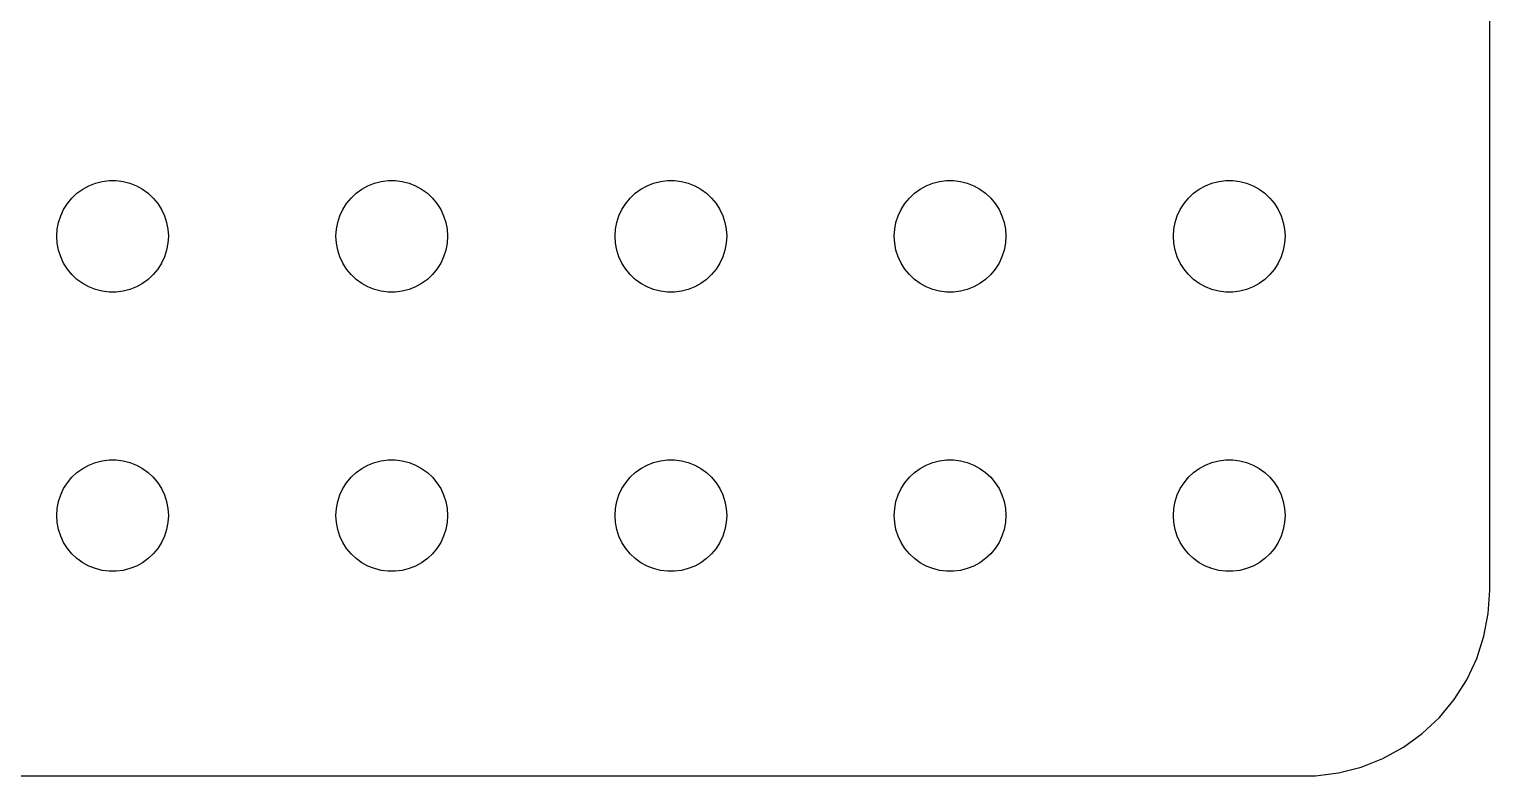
# Model space of a CAD drawing. Header units: metres. Extents: x -37 to 37, y 86 to 184.
# Drawn here: x -2.24 to 37, y 86.01 to 106.06 of the extents above; entities that cross this region are included whole.
import ezdxf

# ---------------------------------------------------------------- set-up
doc = ezdxf.new("R2010")
doc.units = ezdxf.units.M

msp = doc.modelspace()

# ---------------------------------------------------------------- linework, layer by layer
for p, q in [((37, 91), (37, 125)), ((-1.09344, 101.527), (-0.956131, 101.656)), ((-0.956131, 101.656), (-0.803726, 101.766)), ((-0.803726, 101.766), (-0.638657, 101.857)), ((-0.638657, 101.857), (-0.463516, 101.927)), ((-0.463516, 101.927), (-0.281067, 101.973)), ((-0.281067, 101.973), (-0.094177, 101.997)), ((-0.094177, 101.997), (0.094177, 101.997)), ((0.094177, 101.997), (0.281067, 101.973)), ((0.281067, 101.973), (0.463516, 101.927)), ((0.463516, 101.927), (0.638657, 101.857)), ((0.638657, 101.857), (0.803726, 101.766)), ((0.803726, 101.766), (0.956131, 101.656)), ((0.956131, 101.656), (1.09344, 101.527)), ((6.40654, 101.527), (6.54385, 101.656)), ((6.54385, 101.656), (6.69626, 101.766)), ((6.69626, 101.766), (6.86133, 101.857)), ((6.86133, 101.857), (7.03647, 101.927)), ((7.03647, 101.927), (7.21892, 101.973)), ((7.21892, 101.973), (7.40581, 101.997)), ((7.40581, 101.997), (7.59418, 101.997)), ((7.59418, 101.997), (7.78107, 101.973)), ((7.78107, 101.973), (7.96352, 101.927)), ((7.96352, 101.927), (8.13866, 101.857)), ((8.13866, 101.857), (8.30373, 101.766)), ((8.30373, 101.766), (8.45613, 101.656)), ((8.45613, 101.656), (8.59344, 101.527)), ((13.9065, 101.527), (14.0439, 101.656)), ((14.0439, 101.656), (14.1963, 101.766)), ((14.1963, 101.766), (14.3613, 101.857)), ((14.3613, 101.857), (14.5365, 101.927)), ((14.5365, 101.927), (14.7189, 101.973)), ((14.7189, 101.973), (14.9058, 101.997)), ((14.9058, 101.997), (15.0942, 101.997)), ((15.0942, 101.997), (15.2811, 101.973)), ((15.2811, 101.973), (15.4635, 101.927)), ((15.4635, 101.927), (15.6387, 101.857)), ((15.6387, 101.857), (15.8037, 101.766)), ((15.8037, 101.766), (15.9561, 101.656)), ((15.9561, 101.656), (16.0934, 101.527)), ((21.4065, 101.527), (21.5439, 101.656)), ((21.5439, 101.656), (21.6963, 101.766)), ((21.6963, 101.766), (21.8613, 101.857)), ((21.8613, 101.857), (22.0365, 101.927)), ((22.0365, 101.927), (22.2189, 101.973)), ((22.2189, 101.973), (22.4058, 101.997)), ((22.4058, 101.997), (22.5942, 101.997)), ((22.5942, 101.997), (22.7811, 101.973)), ((22.7811, 101.973), (22.9635, 101.927)), ((22.9635, 101.927), (23.1387, 101.857)), ((23.1387, 101.857), (23.3037, 101.766)), ((23.3037, 101.766), (23.4561, 101.656)), ((23.4561, 101.656), (23.5934, 101.527)), ((28.9065, 101.527), (29.0439, 101.656)), ((29.0439, 101.656), (29.1963, 101.766)), ((29.1963, 101.766), (29.3613, 101.857)), ((29.3613, 101.857), (29.5365, 101.927)), ((29.5365, 101.927), (29.7189, 101.973)), ((29.7189, 101.973), (29.9058, 101.997)), ((29.9058, 101.997), (30.0942, 101.997)), ((30.0942, 101.997), (30.2811, 101.973)), ((30.2811, 101.973), (30.4635, 101.927)), ((30.4635, 101.927), (30.6387, 101.857)), ((30.6387, 101.857), (30.8037, 101.766)), ((30.8037, 101.766), (30.9561, 101.656)), ((30.9561, 101.656), (31.0934, 101.527)), ((-1.31445, 101.223), (-1.21352, 101.382)), ((-1.21352, 101.382), (-1.09344, 101.527)), ((1.09344, 101.527), (1.21352, 101.382)), ((1.21352, 101.382), (1.31445, 101.223)), ((6.18553, 101.223), (6.28647, 101.382)), ((6.28647, 101.382), (6.40654, 101.527)), ((8.59344, 101.527), (8.71352, 101.382)), ((8.71352, 101.382), (8.81445, 101.223)), ((13.6855, 101.223), (13.7865, 101.382)), ((13.7865, 101.382), (13.9065, 101.527)), ((16.0934, 101.527), (16.2135, 101.382)), ((16.2135, 101.382), (16.3145, 101.223)), ((21.1855, 101.223), (21.2865, 101.382)), ((21.2865, 101.382), (21.4065, 101.527)), ((23.5934, 101.527), (23.7135, 101.382)), ((23.7135, 101.382), (23.8145, 101.223)), ((28.6855, 101.223), (28.7865, 101.382)), ((28.7865, 101.382), (28.9065, 101.527)), ((31.0934, 101.527), (31.2135, 101.382)), ((31.2135, 101.382), (31.3145, 101.223)), ((-1.48816, 100.688), (-1.45287, 100.873)), ((-1.45287, 100.873), (-1.39465, 101.052)), ((-1.39465, 101.052), (-1.31445, 101.223)), ((1.31445, 101.223), (1.39465, 101.052)), ((1.39465, 101.052), (1.45287, 100.873)), ((1.45287, 100.873), (1.48816, 100.688)), ((6.01183, 100.688), (6.04712, 100.873)), ((6.04712, 100.873), (6.10533, 101.052)), ((6.10533, 101.052), (6.18553, 101.223)), ((8.81445, 101.223), (8.89465, 101.052)), ((8.89465, 101.052), (8.95287, 100.873)), ((8.95287, 100.873), (8.98816, 100.688)), ((13.5118, 100.688), (13.5471, 100.873)), ((13.5471, 100.873), (13.6053, 101.052)), ((13.6053, 101.052), (13.6855, 101.223)), ((16.3145, 101.223), (16.3947, 101.052)), ((16.3947, 101.052), (16.4529, 100.873)), ((16.4529, 100.873), (16.4882, 100.688)), ((21.0118, 100.688), (21.0471, 100.873)), ((21.0471, 100.873), (21.1053, 101.052)), ((21.1053, 101.052), (21.1855, 101.223)), ((23.8145, 101.223), (23.8947, 101.052)), ((23.8947, 101.052), (23.9529, 100.873)), ((23.9529, 100.873), (23.9882, 100.688)), ((28.5118, 100.688), (28.5471, 100.873)), ((28.5471, 100.873), (28.6053, 101.052)), ((28.6053, 101.052), (28.6855, 101.223)), ((31.3145, 101.223), (31.3947, 101.052)), ((31.3947, 101.052), (31.4529, 100.873)), ((31.4529, 100.873), (31.4882, 100.688)), ((-1.5, 100.5), (-1.48816, 100.688)), ((-1.48816, 100.312), (-1.5, 100.5)), ((1.48816, 100.688), (1.5, 100.5)), ((1.5, 100.5), (1.48816, 100.312)), ((6, 100.5), (6.01183, 100.688)), ((6.01183, 100.312), (6, 100.5)), ((8.98816, 100.688), (9, 100.5)), ((9, 100.5), (8.98816, 100.312)), ((13.5, 100.5), (13.5118, 100.688)), ((13.5118, 100.312), (13.5, 100.5)), ((16.4882, 100.688), (16.5, 100.5)), ((16.5, 100.5), (16.4882, 100.312)), ((21, 100.5), (21.0118, 100.688)), ((21.0118, 100.312), (21, 100.5)), ((23.9882, 100.688), (24, 100.5)), ((24, 100.5), (23.9882, 100.312)), ((28.5, 100.5), (28.5118, 100.688)), ((28.5118, 100.312), (28.5, 100.5)), ((31.4882, 100.688), (31.5, 100.5)), ((31.5, 100.5), (31.4882, 100.312)), ((-1.45287, 100.127), (-1.48816, 100.312)), ((-1.39465, 99.9478), (-1.45287, 100.127)), ((1.45287, 100.127), (1.39465, 99.9478)), ((1.48816, 100.312), (1.45287, 100.127)), ((6.04712, 100.127), (6.01183, 100.312)), ((6.10533, 99.9478), (6.04712, 100.127)), ((8.95287, 100.127), (8.89465, 99.9478)), ((8.98816, 100.312), (8.95287, 100.127)), ((13.5471, 100.127), (13.5118, 100.312)), ((13.6053, 99.9478), (13.5471, 100.127)), ((16.4529, 100.127), (16.3947, 99.9478)), ((16.4882, 100.312), (16.4529, 100.127)), ((21.0471, 100.127), (21.0118, 100.312)), ((21.1053, 99.9478), (21.0471, 100.127)), ((23.9529, 100.127), (23.8947, 99.9478)), ((23.9882, 100.312), (23.9529, 100.127)), ((28.5471, 100.127), (28.5118, 100.312)), ((28.6053, 99.9478), (28.5471, 100.127)), ((31.4529, 100.127), (31.3947, 99.9478)), ((31.4882, 100.312), (31.4529, 100.127)), ((-1.31445, 99.7774), (-1.39465, 99.9478)), ((-1.21352, 99.6183), (-1.31445, 99.7774)), ((1.31445, 99.7774), (1.21352, 99.6183)), ((1.39465, 99.9478), (1.31445, 99.7774)), ((6.18553, 99.7774), (6.10533, 99.9478)), ((6.28647, 99.6183), (6.18553, 99.7774)), ((8.81445, 99.7774), (8.71352, 99.6183)), ((8.89465, 99.9478), (8.81445, 99.7774)), ((13.6855, 99.7774), (13.6053, 99.9478)), ((13.7865, 99.6183), (13.6855, 99.7774)), ((16.3145, 99.7774), (16.2135, 99.6183)), ((16.3947, 99.9478), (16.3145, 99.7774)), ((21.1855, 99.7774), (21.1053, 99.9478)), ((21.2865, 99.6183), (21.1855, 99.7774)), ((23.8145, 99.7774), (23.7135, 99.6183)), ((23.8947, 99.9478), (23.8145, 99.7774)), ((28.6855, 99.7774), (28.6053, 99.9478)), ((28.7865, 99.6183), (28.6855, 99.7774)), ((31.3145, 99.7774), (31.2135, 99.6183)), ((31.3947, 99.9478), (31.3145, 99.7774)), ((-1.09344, 99.4732), (-1.21352, 99.6183)), ((-0.956131, 99.3442), (-1.09344, 99.4732)), ((-0.803726, 99.2335), (-0.956131, 99.3442)), ((0.956131, 99.3442), (0.803726, 99.2335)), ((1.09344, 99.4732), (0.956131, 99.3442)), ((1.21352, 99.6183), (1.09344, 99.4732)), ((6.40654, 99.4732), (6.28647, 99.6183)), ((6.54385, 99.3442), (6.40654, 99.4732)), ((6.69626, 99.2335), (6.54385, 99.3442)), ((8.45613, 99.3442), (8.30373, 99.2335)), ((8.59344, 99.4732), (8.45613, 99.3442)), ((8.71352, 99.6183), (8.59344, 99.4732)), ((13.9065, 99.4732), (13.7865, 99.6183)), ((14.0439, 99.3442), (13.9065, 99.4732)), ((14.1963, 99.2335), (14.0439, 99.3442)), ((15.9561, 99.3442), (15.8037, 99.2335)), ((16.0934, 99.4732), (15.9561, 99.3442)), ((16.2135, 99.6183), (16.0934, 99.4732)), ((21.4065, 99.4732), (21.2865, 99.6183)), ((21.5439, 99.3442), (21.4065, 99.4732)), ((21.6963, 99.2335), (21.5439, 99.3442)), ((23.4561, 99.3442), (23.3037, 99.2335)), ((23.5934, 99.4732), (23.4561, 99.3442)), ((23.7135, 99.6183), (23.5934, 99.4732)), ((28.9065, 99.4732), (28.7865, 99.6183)), ((29.0439, 99.3442), (28.9065, 99.4732)), ((29.1963, 99.2335), (29.0439, 99.3442)), ((30.9561, 99.3442), (30.8037, 99.2335)), ((31.0934, 99.4732), (30.9561, 99.3442)), ((31.2135, 99.6183), (31.0934, 99.4732)), ((-0.638657, 99.1428), (-0.803726, 99.2335)), ((-0.463516, 99.0734), (-0.638657, 99.1428)), ((-0.281067, 99.0266), (-0.463516, 99.0734)), ((-0.094177, 99.003), (-0.281067, 99.0266)), ((0.094177, 99.003), (-0.094177, 99.003)), ((0.281067, 99.0266), (0.094177, 99.003)), ((0.463516, 99.0734), (0.281067, 99.0266)), ((0.638657, 99.1428), (0.463516, 99.0734)), ((0.803726, 99.2335), (0.638657, 99.1428)), ((6.86133, 99.1428), (6.69626, 99.2335)), ((7.03647, 99.0734), (6.86133, 99.1428)), ((7.21892, 99.0266), (7.03647, 99.0734)), ((7.40581, 99.003), (7.21892, 99.0266)), ((7.59418, 99.003), (7.40581, 99.003)), ((7.78107, 99.0266), (7.59418, 99.003)), ((7.96352, 99.0734), (7.78107, 99.0266)), ((8.13866, 99.1428), (7.96352, 99.0734)), ((8.30373, 99.2335), (8.13866, 99.1428)), ((14.3613, 99.1428), (14.1963, 99.2335)), ((14.5365, 99.0734), (14.3613, 99.1428)), ((14.7189, 99.0266), (14.5365, 99.0734)), ((14.9058, 99.003), (14.7189, 99.0266)), ((15.0942, 99.003), (14.9058, 99.003)), ((15.2811, 99.0266), (15.0942, 99.003)), ((15.4635, 99.0734), (15.2811, 99.0266)), ((15.6387, 99.1428), (15.4635, 99.0734)), ((15.8037, 99.2335), (15.6387, 99.1428)), ((21.8613, 99.1428), (21.6963, 99.2335)), ((22.0365, 99.0734), (21.8613, 99.1428)), ((22.2189, 99.0266), (22.0365, 99.0734)), ((22.4058, 99.003), (22.2189, 99.0266)), ((22.5942, 99.003), (22.4058, 99.003)), ((22.7811, 99.0266), (22.5942, 99.003)), ((22.9635, 99.0734), (22.7811, 99.0266)), ((23.1387, 99.1428), (22.9635, 99.0734)), ((23.3037, 99.2335), (23.1387, 99.1428)), ((29.3613, 99.1428), (29.1963, 99.2335)), ((29.5365, 99.0734), (29.3613, 99.1428)), ((29.7189, 99.0266), (29.5365, 99.0734)), ((29.9058, 99.003), (29.7189, 99.0266)), ((30.0942, 99.003), (29.9058, 99.003)), ((30.2811, 99.0266), (30.0942, 99.003)), ((30.4635, 99.0734), (30.2811, 99.0266)), ((30.6387, 99.1428), (30.4635, 99.0734)), ((30.8037, 99.2335), (30.6387, 99.1428)), ((-0.956131, 94.1558), (-0.803726, 94.2665)), ((-0.803726, 94.2665), (-0.638657, 94.3573)), ((-0.638657, 94.3573), (-0.463516, 94.4266)), ((-0.463516, 94.4266), (-0.281067, 94.4734)), ((-0.281067, 94.4734), (-0.094177, 94.4971)), ((-0.094177, 94.4971), (0.094177, 94.4971)), ((0.094177, 94.4971), (0.281067, 94.4734)), ((0.281067, 94.4734), (0.463516, 94.4266)), ((0.463516, 94.4266), (0.638657, 94.3573)), ((0.638657, 94.3573), (0.803726, 94.2665)), ((0.803726, 94.2665), (0.956131, 94.1558)), ((6.54385, 94.1558), (6.69626, 94.2665)), ((6.69626, 94.2665), (6.86133, 94.3573)), ((6.86133, 94.3573), (7.03647, 94.4266)), ((7.03647, 94.4266), (7.21892, 94.4734)), ((7.21892, 94.4734), (7.40581, 94.4971)), ((7.40581, 94.4971), (7.59418, 94.4971)), ((7.59418, 94.4971), (7.78107, 94.4734)), ((7.78107, 94.4734), (7.96352, 94.4266)), ((7.96352, 94.4266), (8.13866, 94.3573)), ((8.13866, 94.3573), (8.30373, 94.2665)), ((8.30373, 94.2665), (8.45613, 94.1558)), ((14.0439, 94.1558), (14.1963, 94.2665)), ((14.1963, 94.2665), (14.3613, 94.3573)), ((14.3613, 94.3573), (14.5365, 94.4266)), ((14.5365, 94.4266), (14.7189, 94.4734)), ((14.7189, 94.4734), (14.9058, 94.4971)), ((14.9058, 94.4971), (15.0942, 94.4971)), ((15.0942, 94.4971), (15.2811, 94.4734)), ((15.2811, 94.4734), (15.4635, 94.4266)), ((15.4635, 94.4266), (15.6387, 94.3573)), ((15.6387, 94.3573), (15.8037, 94.2665)), ((15.8037, 94.2665), (15.9561, 94.1558)), ((21.5439, 94.1558), (21.6963, 94.2665)), ((21.6963, 94.2665), (21.8613, 94.3573)), ((21.8613, 94.3573), (22.0365, 94.4266)), ((22.0365, 94.4266), (22.2189, 94.4734)), ((22.2189, 94.4734), (22.4058, 94.4971)), ((22.4058, 94.4971), (22.5942, 94.4971)), ((22.5942, 94.4971), (22.7811, 94.4734)), ((22.7811, 94.4734), (22.9635, 94.4266)), ((22.9635, 94.4266), (23.1387, 94.3573)), ((23.1387, 94.3573), (23.3037, 94.2665)), ((23.3037, 94.2665), (23.4561, 94.1558)), ((29.0439, 94.1558), (29.1963, 94.2665)), ((29.1963, 94.2665), (29.3613, 94.3573)), ((29.3613, 94.3573), (29.5365, 94.4266)), ((29.5365, 94.4266), (29.7189, 94.4734)), ((29.7189, 94.4734), (29.9058, 94.4971)), ((29.9058, 94.4971), (30.0942, 94.4971)), ((30.0942, 94.4971), (30.2811, 94.4734)), ((30.2811, 94.4734), (30.4635, 94.4266)), ((30.4635, 94.4266), (30.6387, 94.3573)), ((30.6387, 94.3573), (30.8037, 94.2665)), ((30.8037, 94.2665), (30.9561, 94.1558)), ((-1.31445, 93.7226), (-1.21352, 93.8817)), ((-1.21352, 93.8817), (-1.09344, 94.0268)), ((-1.09344, 94.0268), (-0.956131, 94.1558)), ((0.956131, 94.1558), (1.09344, 94.0268)), ((1.09344, 94.0268), (1.21352, 93.8817)), ((1.21352, 93.8817), (1.31445, 93.7226)), ((6.18553, 93.7226), (6.28647, 93.8817)), ((6.28647, 93.8817), (6.40654, 94.0268)), ((6.40654, 94.0268), (6.54385, 94.1558)), ((8.45613, 94.1558), (8.59344, 94.0268)), ((8.59344, 94.0268), (8.71352, 93.8817)), ((8.71352, 93.8817), (8.81445, 93.7226)), ((13.6855, 93.7226), (13.7865, 93.8817)), ((13.7865, 93.8817), (13.9065, 94.0268)), ((13.9065, 94.0268), (14.0439, 94.1558)), ((15.9561, 94.1558), (16.0934, 94.0268)), ((16.0934, 94.0268), (16.2135, 93.8817)), ((16.2135, 93.8817), (16.3145, 93.7226)), ((21.1855, 93.7226), (21.2865, 93.8817)), ((21.2865, 93.8817), (21.4065, 94.0268)), ((21.4065, 94.0268), (21.5439, 94.1558)), ((23.4561, 94.1558), (23.5934, 94.0268)), ((23.5934, 94.0268), (23.7135, 93.8817)), ((23.7135, 93.8817), (23.8145, 93.7226)), ((28.6855, 93.7226), (28.7865, 93.8817)), ((28.7865, 93.8817), (28.9065, 94.0268)), ((28.9065, 94.0268), (29.0439, 94.1558)), ((30.9561, 94.1558), (31.0934, 94.0268)), ((31.0934, 94.0268), (31.2135, 93.8817)), ((31.2135, 93.8817), (31.3145, 93.7226)), ((-1.45287, 93.373), (-1.39465, 93.5522)), ((-1.39465, 93.5522), (-1.31445, 93.7226)), ((1.31445, 93.7226), (1.39465, 93.5522)), ((1.39465, 93.5522), (1.45287, 93.373)), ((6.04712, 93.373), (6.10533, 93.5522)), ((6.10533, 93.5522), (6.18553, 93.7226)), ((8.81445, 93.7226), (8.89465, 93.5522)), ((8.89465, 93.5522), (8.95287, 93.373)), ((13.5471, 93.373), (13.6053, 93.5522)), ((13.6053, 93.5522), (13.6855, 93.7226)), ((16.3145, 93.7226), (16.3947, 93.5522)), ((16.3947, 93.5522), (16.4529, 93.373)), ((21.0471, 93.373), (21.1053, 93.5522)), ((21.1053, 93.5522), (21.1855, 93.7226)), ((23.8145, 93.7226), (23.8947, 93.5522)), ((23.8947, 93.5522), (23.9529, 93.373)), ((28.5471, 93.373), (28.6053, 93.5522)), ((28.6053, 93.5522), (28.6855, 93.7226)), ((31.3145, 93.7226), (31.3947, 93.5522)), ((31.3947, 93.5522), (31.4529, 93.373)), ((-1.5, 93), (-1.48816, 93.188)), ((-1.48816, 92.812), (-1.5, 93)), ((-1.48816, 93.188), (-1.45287, 93.373)), ((1.45287, 93.373), (1.48816, 93.188)), ((1.48816, 93.188), (1.5, 93)), ((1.5, 93), (1.48816, 92.812)), ((6, 93), (6.01183, 93.188)), ((6.01183, 92.812), (6, 93)), ((6.01183, 93.188), (6.04712, 93.373)), ((8.95287, 93.373), (8.98816, 93.188)), ((8.98816, 93.188), (9, 93)), ((9, 93), (8.98816, 92.812)), ((13.5, 93), (13.5118, 93.188)), ((13.5118, 92.812), (13.5, 93)), ((13.5118, 93.188), (13.5471, 93.373)), ((16.4529, 93.373), (16.4882, 93.188)), ((16.4882, 93.188), (16.5, 93)), ((16.5, 93), (16.4882, 92.812)), ((21, 93), (21.0118, 93.188)), ((21.0118, 92.812), (21, 93)), ((21.0118, 93.188), (21.0471, 93.373)), ((23.9529, 93.373), (23.9882, 93.188)), ((23.9882, 93.188), (24, 93)), ((24, 93), (23.9882, 92.812)), ((28.5, 93), (28.5118, 93.188)), ((28.5118, 92.812), (28.5, 93)), ((28.5118, 93.188), (28.5471, 93.373)), ((31.4529, 93.373), (31.4882, 93.188)), ((31.4882, 93.188), (31.5, 93)), ((31.5, 93), (31.4882, 92.812)), ((-1.45287, 92.627), (-1.48816, 92.812)), ((-1.39465, 92.4478), (-1.45287, 92.627)), ((1.45287, 92.627), (1.39465, 92.4478)), ((1.48816, 92.812), (1.45287, 92.627)), ((6.04712, 92.627), (6.01183, 92.812)), ((6.10533, 92.4478), (6.04712, 92.627)), ((8.95287, 92.627), (8.89465, 92.4478)), ((8.98816, 92.812), (8.95287, 92.627)), ((13.5471, 92.627), (13.5118, 92.812)), ((13.6053, 92.4478), (13.5471, 92.627)), ((16.4529, 92.627), (16.3947, 92.4478)), ((16.4882, 92.812), (16.4529, 92.627)), ((21.0471, 92.627), (21.0118, 92.812)), ((21.1053, 92.4478), (21.0471, 92.627)), ((23.9529, 92.627), (23.8947, 92.4478)), ((23.9882, 92.812), (23.9529, 92.627)), ((28.5471, 92.627), (28.5118, 92.812)), ((28.6053, 92.4478), (28.5471, 92.627)), ((31.4529, 92.627), (31.3947, 92.4478)), ((31.4882, 92.812), (31.4529, 92.627)), ((-1.31445, 92.2774), (-1.39465, 92.4478)), ((-1.21352, 92.1183), (-1.31445, 92.2774)), ((1.31445, 92.2774), (1.21352, 92.1183)), ((1.39465, 92.4478), (1.31445, 92.2774)), ((6.18553, 92.2774), (6.10533, 92.4478)), ((6.28647, 92.1183), (6.18553, 92.2774)), ((8.81445, 92.2774), (8.71352, 92.1183)), ((8.89465, 92.4478), (8.81445, 92.2774)), ((13.6855, 92.2774), (13.6053, 92.4478)), ((13.7865, 92.1183), (13.6855, 92.2774)), ((16.3145, 92.2774), (16.2135, 92.1183)), ((16.3947, 92.4478), (16.3145, 92.2774)), ((21.1855, 92.2774), (21.1053, 92.4478)), ((21.2865, 92.1183), (21.1855, 92.2774)), ((23.8145, 92.2774), (23.7135, 92.1183)), ((23.8947, 92.4478), (23.8145, 92.2774)), ((28.6855, 92.2774), (28.6053, 92.4478)), ((28.7865, 92.1183), (28.6855, 92.2774)), ((31.3145, 92.2774), (31.2135, 92.1183)), ((31.3947, 92.4478), (31.3145, 92.2774)), ((-1.09344, 91.9732), (-1.21352, 92.1183)), ((-0.956131, 91.8442), (-1.09344, 91.9732)), ((-0.803726, 91.7335), (-0.956131, 91.8442)), ((0.956131, 91.8442), (0.803726, 91.7335)), ((1.09344, 91.9732), (0.956131, 91.8442)), ((1.21352, 92.1183), (1.09344, 91.9732)), ((6.40654, 91.9732), (6.28647, 92.1183)), ((6.54385, 91.8442), (6.40654, 91.9732)), ((6.69626, 91.7335), (6.54385, 91.8442)), ((8.45613, 91.8442), (8.30373, 91.7335)), ((8.59344, 91.9732), (8.45613, 91.8442)), ((8.71352, 92.1183), (8.59344, 91.9732)), ((13.9065, 91.9732), (13.7865, 92.1183)), ((14.0439, 91.8442), (13.9065, 91.9732)), ((14.1963, 91.7335), (14.0439, 91.8442)), ((15.9561, 91.8442), (15.8037, 91.7335)), ((16.0934, 91.9732), (15.9561, 91.8442)), ((16.2135, 92.1183), (16.0934, 91.9732)), ((21.4065, 91.9732), (21.2865, 92.1183)), ((21.5439, 91.8442), (21.4065, 91.9732)), ((21.6963, 91.7335), (21.5439, 91.8442)), ((23.4561, 91.8442), (23.3037, 91.7335)), ((23.5934, 91.9732), (23.4561, 91.8442)), ((23.7135, 92.1183), (23.5934, 91.9732)), ((28.9065, 91.9732), (28.7865, 92.1183)), ((29.0439, 91.8442), (28.9065, 91.9732)), ((29.1963, 91.7335), (29.0439, 91.8442)), ((30.9561, 91.8442), (30.8037, 91.7335)), ((31.0934, 91.9732), (30.9561, 91.8442)), ((31.2135, 92.1183), (31.0934, 91.9732)), ((-0.638657, 91.6428), (-0.803726, 91.7335)), ((-0.463516, 91.5734), (-0.638657, 91.6428)), ((-0.281067, 91.5266), (-0.463516, 91.5734)), ((-0.094177, 91.503), (-0.281067, 91.5266)), ((0.094177, 91.503), (-0.094177, 91.503)), ((0.281067, 91.5266), (0.094177, 91.503)), ((0.463516, 91.5734), (0.281067, 91.5266)), ((0.638657, 91.6428), (0.463516, 91.5734)), ((0.803726, 91.7335), (0.638657, 91.6428)), ((6.86133, 91.6428), (6.69626, 91.7335)), ((7.03647, 91.5734), (6.86133, 91.6428)), ((7.21892, 91.5266), (7.03647, 91.5734)), ((7.40581, 91.503), (7.21892, 91.5266)), ((7.59418, 91.503), (7.40581, 91.503)), ((7.78107, 91.5266), (7.59418, 91.503)), ((7.96352, 91.5734), (7.78107, 91.5266)), ((8.13866, 91.6428), (7.96352, 91.5734)), ((8.30373, 91.7335), (8.13866, 91.6428)), ((14.3613, 91.6428), (14.1963, 91.7335)), ((14.5365, 91.5734), (14.3613, 91.6428)), ((14.7189, 91.5266), (14.5365, 91.5734)), ((14.9058, 91.503), (14.7189, 91.5266)), ((15.0942, 91.503), (14.9058, 91.503)), ((15.2811, 91.5266), (15.0942, 91.503)), ((15.4635, 91.5734), (15.2811, 91.5266)), ((15.6387, 91.6428), (15.4635, 91.5734)), ((15.8037, 91.7335), (15.6387, 91.6428)), ((21.8613, 91.6428), (21.6963, 91.7335)), ((22.0365, 91.5734), (21.8613, 91.6428)), ((22.2189, 91.5266), (22.0365, 91.5734)), ((22.4058, 91.503), (22.2189, 91.5266)), ((22.5942, 91.503), (22.4058, 91.503)), ((22.7811, 91.5266), (22.5942, 91.503)), ((22.9635, 91.5734), (22.7811, 91.5266)), ((23.1387, 91.6428), (22.9635, 91.5734)), ((23.3037, 91.7335), (23.1387, 91.6428)), ((29.3613, 91.6428), (29.1963, 91.7335)), ((29.5365, 91.5734), (29.3613, 91.6428)), ((29.7189, 91.5266), (29.5365, 91.5734)), ((29.9058, 91.503), (29.7189, 91.5266)), ((30.0942, 91.503), (29.9058, 91.503)), ((30.2811, 91.5266), (30.0942, 91.503)), ((30.4635, 91.5734), (30.2811, 91.5266)), ((30.6387, 91.6428), (30.4635, 91.5734)), ((30.8037, 91.7335), (30.6387, 91.6428)), ((36.9606, 90.3733), (37, 91)), ((36.8429, 89.7566), (36.9606, 90.3733)), ((36.6489, 89.1594), (36.8429, 89.7566)), ((36.3815, 88.5912), (36.6489, 89.1594)), ((36.0451, 88.0611), (36.3815, 88.5912)), ((35.6448, 87.5773), (36.0451, 88.0611)), ((35.1871, 87.1474), (35.6448, 87.5773)), ((34.6791, 86.7784), (35.1871, 87.1474)), ((34.1289, 86.4759), (34.6791, 86.7784)), ((33.5451, 86.2447), (34.1289, 86.4759)), ((-32.3139, 86.0099), (32.3139, 86.0099)), ((32.3139, 86.0099), (32.9369, 86.0886)), ((32.9369, 86.0886), (33.5451, 86.2447))]:
    msp.add_line(p, q)

doc.saveas('drawing.dxf')
